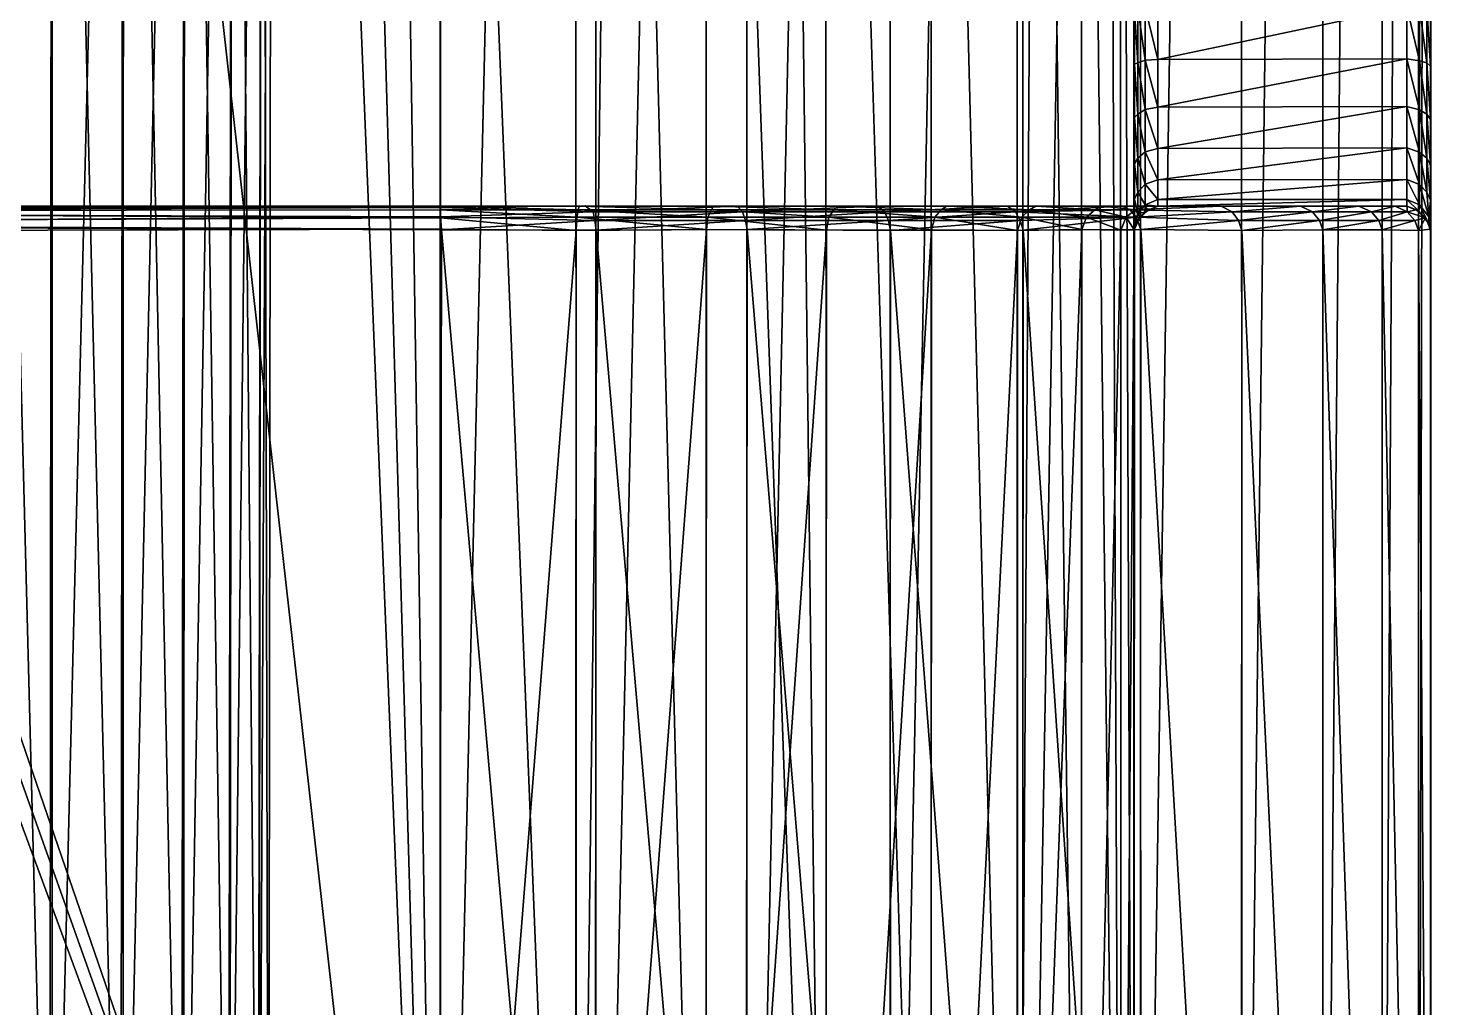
# Model space of a CAD drawing. Extents: x 1024.23 to 1033.17, y -779.2 to -772.4.
# Drawn here: x 1031.753 to 1033.17, y -778.21 to -777.221 of the extents above; entities that cross this region are included whole.
import ezdxf

# ---------------------------------------------------------------- set-up
doc = ezdxf.new("R2010")
doc.units = 0

msp = doc.modelspace()

# ---------------------------------------------------------------- linework, layer by layer
for points in [[(1032.168579, -772.423828, 5.699005), (1032.06543, -772.433716, 5.698344), (1032.170044, -779.170166, 5.699554)], [(1032.168579, -772.423828, 5.699005), (1032.170044, -779.170166, 5.699554), (1032.325806, -772.424988, 5.687001)], [(1032.325806, -772.424988, 5.687001), (1032.327148, -779.175659, 5.686722), (1032.478149, -772.424438, 5.650414)], [(1032.478149, -772.424438, 5.650414), (1032.327148, -779.175659, 5.686722), (1032.479492, -779.176147, 5.64992)], [(1032.478149, -772.424438, 5.650414), (1032.479492, -779.176147, 5.64992), (1032.623169, -772.4245, 5.590468)], [(1032.623169, -772.4245, 5.590468), (1032.479492, -779.176147, 5.64992), (1032.624268, -779.175354, 5.590033)], [(1032.623169, -772.4245, 5.590468), (1032.624268, -779.175354, 5.590033), (1032.757202, -772.424988, 5.508614)], [(1032.757202, -772.424988, 5.508614), (1032.758179, -779.175659, 5.507812), (1032.876221, -772.424133, 5.406785)], [(1032.876221, -772.424133, 5.406785), (1032.758179, -779.175659, 5.507812), (1032.877197, -779.176147, 5.405822)], [(1032.876221, -772.424133, 5.406785), (1032.877197, -779.176147, 5.405822), (1032.978271, -772.424683, 5.287683)], [(1033.060425, -772.424988, 5.15386), (1033.060913, -779.175842, 5.152732), (1033.120361, -772.424133, 5.009064)], [(1033.120361, -772.424133, 5.009064), (1033.060913, -779.175842, 5.152732), (1033.12085, -779.175903, 5.007745)], [(1033.120361, -772.424133, 5.009064), (1033.12085, -779.175903, 5.007745), (1033.157227, -772.424683, 4.856637)], [(1032.170044, -779.170166, 5.699554), (1032.06543, -772.433716, 5.698344), (1031.976685, -772.474915, 5.698992)], [(1032.325806, -772.424988, 5.687001), (1032.170044, -779.170166, 5.699554), (1032.327148, -779.175659, 5.686722)], [(1032.757202, -772.424988, 5.508614), (1032.624268, -779.175354, 5.590033), (1032.758179, -779.175659, 5.507812)], [(1032.978271, -772.424683, 5.287683), (1032.877197, -779.176147, 5.405822), (1032.979004, -779.175354, 5.286726)], [(1032.978271, -772.424683, 5.287683), (1032.979004, -779.175354, 5.286726), (1033.060425, -772.424988, 5.15386)], [(1033.060425, -772.424988, 5.15386), (1032.979004, -779.175354, 5.286726), (1033.060913, -779.175842, 5.152732)], [(1033.157227, -772.424683, 4.856637), (1033.12085, -779.175903, 5.007745), (1033.157471, -779.175354, 4.855422)], [(1033.157227, -772.424683, 4.856637), (1033.157471, -779.175354, 4.855422), (1033.170044, -772.430176, 4.699555)], [(1033.170044, -772.430176, 4.699555), (1033.157471, -779.175354, 4.855422), (1033.169922, -779.174377, 4.697008)], [(1033.169922, -779.174377, 4.697008), (1033.1698, -773.460022, 3.916914), (1033.170044, -772.430176, 4.699555)], [(1032.170044, -779.170166, 5.699554), (1031.976685, -772.474915, 5.698992), (1031.897217, -772.531799, 5.698344)], [(1031.472534, -772.96637, 5.699553), (1032.170044, -779.170166, 5.699554), (1031.897217, -772.531799, 5.698344)], [(1031.472534, -772.96637, 5.699553), (1030.301636, -773.736206, 5.699123), (1032.170044, -779.170166, 5.699554)], [(1033.169922, -779.174377, 4.697008), (1033.1698, -776.00177, 3.924861), (1033.1698, -773.460022, 3.916914)], [(1032.170044, -779.170166, 5.699554), (1030.301636, -773.736206, 5.699123), (1030.256958, -773.79657, 5.699544)], [(1030.256958, -773.79657, 5.699544), (1030.193237, -773.819092, 5.699111), (1032.170044, -779.170166, 5.699554)], [(1032.170044, -779.170166, 5.699554), (1030.193237, -773.819092, 5.699111), (1025.232544, -779.174194, 5.699508)], [(1032.170044, -779.176392, 5.40015), (1025.230103, -779.17572, 5.399903), (1032.170044, -775.750183, 5.399554)], [(1032.170044, -775.750183, 5.399554), (1025.230103, -779.17572, 5.399903), (1025.230103, -775.750183, 5.399554)], [(1032.170044, -779.176392, 5.40015), (1032.170044, -775.750183, 5.399554), (1032.307007, -779.175354, 5.386344)], [(1032.307007, -779.175354, 5.386344), (1032.170044, -775.750183, 5.399554), (1032.306519, -775.750183, 5.386104)], [(1032.307007, -779.175354, 5.386344), (1032.306519, -775.750183, 5.386104), (1032.350342, -775.750183, 5.372836)], [(1032.307007, -779.175354, 5.386344), (1032.350342, -775.750183, 5.372836), (1032.438599, -779.176147, 5.346529)], [(1032.438599, -779.176147, 5.346529), (1032.350342, -775.750183, 5.372836), (1032.437866, -775.750183, 5.34627)], [(1032.438599, -779.176147, 5.346529), (1032.437866, -775.750183, 5.34627), (1032.55957, -779.175659, 5.281606)], [(1032.55957, -779.175659, 5.281606), (1032.437866, -775.750183, 5.34627), (1032.518555, -775.750183, 5.303131)], [(1032.55957, -779.175659, 5.281606), (1032.518555, -775.750183, 5.303131), (1032.558838, -775.750183, 5.281583)], [(1032.55957, -779.175659, 5.281606), (1032.558838, -775.750183, 5.281583), (1032.665649, -779.175903, 5.194431)], [(1032.665649, -779.175903, 5.194431), (1032.558838, -775.750183, 5.281583), (1032.665039, -775.750183, 5.19453)], [(1032.665649, -779.175903, 5.194431), (1032.665039, -775.750183, 5.19453), (1032.752563, -779.175354, 5.08829)], [(1032.752563, -779.175354, 5.08829), (1032.665039, -775.750183, 5.19453), (1032.751953, -775.750183, 5.088454)], [(1032.752563, -779.175354, 5.08829), (1032.751953, -775.750183, 5.088454), (1032.77356, -775.750183, 5.048143)], [(1032.752563, -779.175354, 5.08829), (1032.77356, -775.750183, 5.048143), (1032.817383, -779.176147, 4.967124)], [(1032.817383, -779.176147, 4.967124), (1032.77356, -775.750183, 5.048143), (1032.816772, -775.750183, 4.967433)], [(1032.817383, -779.176147, 4.967124), (1032.816772, -775.750183, 4.967433), (1032.857056, -779.175659, 4.835631)], [(1032.857056, -779.175659, 4.835631), (1032.816772, -775.750183, 4.967433), (1032.843262, -775.750183, 4.879859)], [(1032.857056, -779.175659, 4.835631), (1032.843262, -775.750183, 4.879859), (1032.856567, -775.750183, 4.836118)], [(1032.857056, -779.175659, 4.835631), (1032.856567, -775.750183, 4.836118), (1032.869995, -779.170166, 4.699555)], [(1032.869995, -779.170166, 4.699555), (1032.856567, -775.750183, 4.836118), (1032.869995, -775.750183, 4.699555)], [(1032.869995, -779.170166, 4.699555), (1032.869995, -775.750183, 4.699555), (1032.870239, -777.198608, 3.924685)], [(1031.699951, -778.650146, 3.799557), (1031.699951, -775.800171, 3.799557), (1031.77771, -775.800171, 3.809779)], [(1031.699951, -778.650146, 3.799557), (1031.77771, -775.800171, 3.809779), (1031.777954, -778.698547, 3.81368)], [(1031.775391, -778.698547, 4.386133), (1031.77771, -775.800171, 4.389334), (1031.699951, -775.800171, 4.399556)], [(1031.775391, -778.698547, 4.386133), (1031.699951, -775.800171, 4.399556), (1031.699951, -778.650146, 4.399556)], [(1031.847046, -778.698547, 4.356856), (1031.77771, -775.800171, 4.389334), (1031.775391, -778.698547, 4.386133)], [(1031.777954, -778.698547, 3.81368), (1031.77771, -775.800171, 3.809779), (1031.849976, -775.800171, 3.839749)], [(1031.847046, -778.698547, 4.356856), (1031.849976, -775.800171, 4.359364), (1031.77771, -775.800171, 4.389334)], [(1031.777954, -778.698547, 3.81368), (1031.849976, -775.800171, 3.839749), (1031.849365, -778.698547, 3.843609)], [(1031.908569, -778.698547, 4.310046), (1031.849976, -775.800171, 4.359364), (1031.847046, -778.698547, 4.356856)], [(1031.849365, -778.698547, 3.843609), (1031.849976, -775.800171, 3.839749), (1031.912109, -775.800171, 3.887425)], [(1031.849365, -778.698547, 3.843609), (1031.912109, -775.800171, 3.887425), (1031.910522, -778.698547, 3.890982)], [(1031.908569, -778.698547, 4.310046), (1031.912109, -775.800171, 4.311688), (1031.849976, -775.800171, 4.359364)], [(1031.955933, -778.698547, 4.24889), (1031.912109, -775.800171, 4.311688), (1031.908569, -778.698547, 4.310046)], [(1031.910522, -778.698547, 3.890982), (1031.912109, -775.800171, 3.887425), (1031.959839, -775.800171, 3.949557)], [(1031.910522, -778.698547, 3.890982), (1031.959839, -775.800171, 3.949557), (1031.957275, -778.698547, 3.952565)], [(1031.955933, -778.698547, 4.24889), (1031.959839, -775.800171, 4.249556), (1031.912109, -775.800171, 4.311688)], [(1031.98584, -778.698547, 4.177557), (1031.959839, -775.800171, 4.249556), (1031.955933, -778.698547, 4.24889)], [(1031.957275, -778.698547, 3.952565), (1031.959839, -775.800171, 3.949557), (1031.989746, -775.800171, 4.021911)], [(1031.957275, -778.698547, 3.952565), (1031.989746, -775.800171, 4.021911), (1031.986572, -778.698547, 4.024168)], [(1031.98584, -778.698547, 4.177557), (1031.989746, -775.800171, 4.177203), (1031.959839, -775.800171, 4.249556)], [(1031.996338, -778.698547, 4.100909), (1031.989746, -775.800171, 4.177203), (1031.98584, -778.698547, 4.177557)], [(1031.986572, -778.698547, 4.024168), (1031.989746, -775.800171, 4.021911), (1032, -775.800171, 4.099556)], [(1031.986572, -778.698547, 4.024168), (1032, -775.800171, 4.099556), (1031.996338, -778.698547, 4.100909)], [(1031.996338, -778.698547, 4.100909), (1032, -775.800171, 4.099556), (1031.989746, -775.800171, 4.177203)], [(1033.169556, -777.143372, 3.916535), (1033.1698, -776.00177, 3.924861), (1033.169922, -779.174377, 4.697008)], [(1033.169922, -779.174377, 4.697008), (1033.169434, -777.201233, 3.923361), (1033.169556, -777.143372, 3.916535)], [(1032.870239, -777.198608, 3.924685), (1032.870605, -777.25708, 3.916003), (1032.869995, -779.170166, 4.699555)], [(1032.870605, -777.25708, 3.916003), (1032.870239, -777.198608, 3.924685), (1032.874023, -777.255859, 3.907231)], [(1032.874023, -777.255859, 3.907231), (1032.870239, -777.198608, 3.924685), (1032.874023, -777.200134, 3.914557)], [(1032.881592, -777.253296, 3.898604), (1032.874023, -777.200134, 3.914557), (1032.881592, -777.199951, 3.905577)], [(1032.874023, -777.255859, 3.907231), (1032.874023, -777.200134, 3.914557), (1032.881592, -777.253296, 3.898604)], [(1032.881592, -777.253296, 3.898604), (1032.881592, -777.199951, 3.905577), (1032.894287, -777.252502, 3.893057)], [(1032.894287, -777.252502, 3.893057), (1032.881592, -777.199951, 3.905577), (1032.894287, -777.200562, 3.9)], [(1032.894287, -777.200562, 3.9), (1033.145752, -777.199707, 3.9), (1032.894287, -777.252502, 3.893057)], [(1032.894287, -777.252502, 3.893057), (1033.145752, -777.199707, 3.9), (1033.145752, -777.251648, 3.893283)], [(1033.158447, -777.200317, 3.905577), (1033.158447, -777.253662, 3.898512), (1033.145752, -777.199707, 3.9)], [(1033.145752, -777.199707, 3.9), (1033.158447, -777.253662, 3.898512), (1033.145752, -777.251648, 3.893283)], [(1033.166016, -777.200134, 3.914557), (1033.166016, -777.255859, 3.907231), (1033.158447, -777.200317, 3.905577)], [(1033.158447, -777.200317, 3.905577), (1033.166016, -777.255859, 3.907231), (1033.158447, -777.253662, 3.898512)], [(1033.169434, -777.201233, 3.923361), (1033.169434, -777.259033, 3.915469), (1033.166016, -777.200134, 3.914557)], [(1033.166016, -777.200134, 3.914557), (1033.169434, -777.259033, 3.915469), (1033.166016, -777.255859, 3.907231)], [(1033.169922, -779.174377, 4.697008), (1033.169434, -777.259033, 3.915469), (1033.169434, -777.201233, 3.923361)], [(1032.170044, -779.170166, 2.799559), (1026.794434, -777.240173, 2.799415), (1026.754517, -777.301819, 2.799147)], [(1032.170044, -779.170166, 2.799559), (1030.76062, -777.393005, 2.799128), (1026.794434, -777.240173, 2.799415)], [(1032.881592, -777.30304, 3.878066), (1032.874023, -777.255859, 3.907231), (1032.881592, -777.253296, 3.898604)], [(1032.894287, -777.30072, 3.872928), (1032.881592, -777.253296, 3.898604), (1032.894287, -777.252502, 3.893057)], [(1032.881592, -777.30304, 3.878066), (1032.881592, -777.253296, 3.898604), (1032.894287, -777.30072, 3.872928)], [(1032.894287, -777.252502, 3.893057), (1033.145752, -777.251648, 3.893283), (1032.894287, -777.30072, 3.872928)], [(1032.894287, -777.30072, 3.872928), (1033.145752, -777.251648, 3.893283), (1033.145752, -777.299988, 3.873363)], [(1033.158447, -777.253662, 3.898512), (1033.158447, -777.303345, 3.877887), (1033.145752, -777.251648, 3.893283)], [(1033.145752, -777.251648, 3.893283), (1033.158447, -777.303345, 3.877887), (1033.145752, -777.299988, 3.873363)], [(1033.166016, -777.255859, 3.907231), (1033.166016, -777.307678, 3.885752), (1033.158447, -777.253662, 3.898512)], [(1033.158447, -777.253662, 3.898512), (1033.166016, -777.307678, 3.885752), (1033.158447, -777.303345, 3.877887)], [(1032.869995, -779.170166, 4.699555), (1032.870605, -777.25708, 3.916003), (1032.870605, -777.311157, 3.893895)], [(1032.874023, -777.307678, 3.885752), (1032.870605, -777.25708, 3.916003), (1032.874023, -777.255859, 3.907231)], [(1032.870605, -777.311157, 3.893895), (1032.870605, -777.25708, 3.916003), (1032.874023, -777.307678, 3.885752)], [(1032.874023, -777.307678, 3.885752), (1032.874023, -777.255859, 3.907231), (1032.881592, -777.30304, 3.878066)], [(1033.169434, -777.259033, 3.915469), (1033.169434, -777.312927, 3.892862), (1033.166016, -777.255859, 3.907231)], [(1033.166016, -777.255859, 3.907231), (1033.169434, -777.312927, 3.892862), (1033.166016, -777.307678, 3.885752)], [(1033.169434, -777.312927, 3.892862), (1033.169434, -777.259033, 3.915469), (1033.169922, -779.174377, 4.697008)], [(1026.754517, -777.301819, 2.799147), (1026.703247, -777.353394, 2.799147), (1032.170044, -779.170166, 2.799559)], [(1032.869995, -779.170166, 4.699555), (1032.870605, -777.311157, 3.893895), (1032.870605, -777.357666, 3.85854)], [(1032.874023, -777.352234, 3.851585), (1032.870605, -777.311157, 3.893895), (1032.874023, -777.307678, 3.885752)], [(1032.870605, -777.357666, 3.85854), (1032.870605, -777.311157, 3.893895), (1032.874023, -777.352234, 3.851585)], [(1032.881592, -777.345703, 3.845359), (1032.874023, -777.307678, 3.885752), (1032.881592, -777.30304, 3.878066)], [(1032.874023, -777.352234, 3.851585), (1032.874023, -777.307678, 3.885752), (1032.881592, -777.345703, 3.845359)], [(1032.894287, -777.342224, 3.840983), (1032.881592, -777.30304, 3.878066), (1032.894287, -777.30072, 3.872928)], [(1032.881592, -777.345703, 3.845359), (1032.881592, -777.30304, 3.878066), (1032.894287, -777.342224, 3.840983)], [(1032.894287, -777.30072, 3.872928), (1033.145752, -777.299988, 3.873363), (1032.894287, -777.342224, 3.840983)], [(1032.894287, -777.342224, 3.840983), (1033.145752, -777.299988, 3.873363), (1033.145752, -777.341614, 3.841599)], [(1033.158447, -777.303345, 3.877887), (1033.158447, -777.345947, 3.845109), (1033.145752, -777.299988, 3.873363)], [(1033.145752, -777.299988, 3.873363), (1033.158447, -777.345947, 3.845109), (1033.145752, -777.341614, 3.841599)], [(1033.166016, -777.307678, 3.885752), (1033.166016, -777.352234, 3.851585), (1033.158447, -777.303345, 3.877887)], [(1033.158447, -777.303345, 3.877887), (1033.166016, -777.352234, 3.851585), (1033.158447, -777.345947, 3.845109)], [(1033.169434, -777.312927, 3.892862), (1033.169434, -777.359131, 3.857082), (1033.166016, -777.307678, 3.885752)], [(1033.166016, -777.307678, 3.885752), (1033.169434, -777.359131, 3.857082), (1033.166016, -777.352234, 3.851585)], [(1033.169922, -779.174377, 4.697008), (1033.169434, -777.359131, 3.857082), (1033.169434, -777.312927, 3.892862)], [(1032.170044, -779.170166, 2.799559), (1026.703247, -777.353394, 2.799147), (1026.642212, -777.392517, 2.799243)], [(1032.874023, -777.386353, 3.807057), (1032.870605, -777.357666, 3.85854), (1032.874023, -777.352234, 3.851585)], [(1032.881592, -777.378479, 3.802722), (1032.874023, -777.352234, 3.851585), (1032.881592, -777.345703, 3.845359)], [(1032.874023, -777.386353, 3.807057), (1032.874023, -777.352234, 3.851585), (1032.881592, -777.378479, 3.802722)], [(1032.894287, -777.373962, 3.799402), (1032.881592, -777.345703, 3.845359), (1032.894287, -777.342224, 3.840983)], [(1032.881592, -777.378479, 3.802722), (1032.881592, -777.345703, 3.845359), (1032.894287, -777.373962, 3.799402)], [(1032.894287, -777.342224, 3.840983), (1033.145752, -777.341614, 3.841599), (1032.894287, -777.373962, 3.799402)], [(1032.894287, -777.373962, 3.799402), (1033.145752, -777.341614, 3.841599), (1033.145752, -777.373535, 3.800154)], [(1033.158447, -777.345947, 3.845109), (1033.158447, -777.378662, 3.802413), (1033.145752, -777.341614, 3.841599)], [(1033.145752, -777.341614, 3.841599), (1033.158447, -777.378662, 3.802413), (1033.145752, -777.373535, 3.800154)], [(1033.166016, -777.352234, 3.851585), (1033.166016, -777.386353, 3.807057), (1033.158447, -777.345947, 3.845109)], [(1033.158447, -777.345947, 3.845109), (1033.166016, -777.386353, 3.807057), (1033.158447, -777.378662, 3.802413)], [(1033.169434, -777.359131, 3.857082), (1033.169434, -777.39447, 3.810566), (1033.166016, -777.352234, 3.851585)], [(1033.166016, -777.352234, 3.851585), (1033.169434, -777.39447, 3.810566), (1033.166016, -777.386353, 3.807057)], [(1032.870605, -777.357666, 3.85854), (1032.870605, -777.393433, 3.812354), (1032.869995, -779.170166, 4.699555)], [(1032.870605, -777.393433, 3.812354), (1032.870605, -777.357666, 3.85854), (1032.874023, -777.386353, 3.807057)], [(1033.169922, -779.174377, 4.697008), (1033.169434, -777.39447, 3.810566), (1033.169434, -777.359131, 3.857082)], [(1032.881592, -777.39917, 3.75305), (1032.874023, -777.386353, 3.807057), (1032.881592, -777.378479, 3.802722)], [(1032.894287, -777.39386, 3.751015), (1032.881592, -777.378479, 3.802722), (1032.894287, -777.373962, 3.799402)], [(1032.881592, -777.39917, 3.75305), (1032.881592, -777.378479, 3.802722), (1032.894287, -777.39386, 3.751015)], [(1032.894287, -777.373962, 3.799402), (1033.145752, -777.373535, 3.800154), (1032.894287, -777.39386, 3.751015)], [(1032.894287, -777.39386, 3.751015), (1033.145752, -777.373535, 3.800154), (1033.145752, -777.393677, 3.751856)], [(1033.158447, -777.378662, 3.802413), (1033.158447, -777.399231, 3.752708), (1033.145752, -777.373535, 3.800154)], [(1033.145752, -777.373535, 3.800154), (1033.158447, -777.399231, 3.752708), (1033.145752, -777.393677, 3.751856)], [(1033.166016, -777.386353, 3.807057), (1033.167969, -777.411499, 3.755152), (1033.158447, -777.378662, 3.802413)], [(1033.158447, -777.378662, 3.802413), (1033.167969, -777.411499, 3.755152), (1033.158447, -777.399231, 3.752708)], [(1032.170044, -779.170166, 2.799559), (1026.642212, -777.392517, 2.799243), (1025.228394, -779.175232, 2.79933)], [(1025.230103, -779.170166, 2.499559), (1030.757935, -777.391724, 2.49999), (1032.168091, -779.175232, 2.499788)], [(1032.168091, -779.175232, 2.499788), (1030.757935, -777.391724, 2.49999), (1030.830078, -777.416565, 2.500093)], [(1032.170044, -779.170166, 2.799559), (1030.847168, -777.427246, 2.799554), (1030.76062, -777.393005, 2.799128)], [(1032.869995, -779.170166, 4.699555), (1032.870605, -777.393433, 3.812354), (1032.870483, -777.417358, 3.755926)], [(1032.870483, -777.417358, 3.755926), (1032.870605, -777.393433, 3.812354), (1032.874023, -777.407837, 3.755203)], [(1032.874023, -777.407837, 3.755203), (1032.870605, -777.393433, 3.812354), (1032.874023, -777.386353, 3.807057)], [(1032.874023, -777.407837, 3.755203), (1032.874023, -777.386353, 3.807057), (1032.881592, -777.39917, 3.75305)], [(1032.894165, -777.400635, 3.69898), (1032.881592, -777.39917, 3.75305), (1032.894287, -777.39386, 3.751015)], [(1032.894287, -777.39386, 3.751015), (1033.145752, -777.393677, 3.751856), (1032.894165, -777.400635, 3.69898)], [(1032.894165, -777.400635, 3.69898), (1033.145752, -777.393677, 3.751856), (1033.14563, -777.400574, 3.700145)], [(1033.145752, -777.393677, 3.751856), (1033.157837, -777.405762, 3.699558), (1033.14563, -777.400574, 3.700145)], [(1033.158447, -777.399231, 3.752708), (1033.157837, -777.405762, 3.699558), (1033.145752, -777.393677, 3.751856)], [(1033.169434, -777.39447, 3.810566), (1033.167969, -777.411499, 3.755152), (1033.166016, -777.386353, 3.807057)], [(1033.169434, -777.39447, 3.810566), (1033.170044, -777.427429, 3.741761), (1033.167969, -777.411499, 3.755152)], [(1033.170044, -777.427429, 3.741761), (1033.169434, -777.39447, 3.810566), (1033.169922, -779.174377, 4.697008)], [(1032.170044, -777.400574, 2.7754), (1032.31604, -777.400391, 2.53541), (1030.899292, -777.400574, 2.775226)], [(1030.899292, -777.400574, 2.775226), (1032.31604, -777.400391, 2.53541), (1030.900757, -777.400635, 2.523691)], [(1032.170044, -777.400574, 2.7754), (1030.899292, -777.400574, 2.775226), (1030.900024, -777.405762, 2.78739)], [(1030.900024, -777.406677, 2.510596), (1032.170044, -777.411194, 2.506019), (1030.899902, -777.41925, 2.501366)], [(1032.170044, -777.400574, 2.7754), (1030.900024, -777.405762, 2.78739), (1032.170044, -777.404175, 2.784559)], [(1030.900757, -777.400635, 2.523691), (1032.170044, -777.401978, 2.518655), (1030.900024, -777.406677, 2.510596)], [(1030.900024, -777.406677, 2.510596), (1032.170044, -777.401978, 2.518655), (1032.170044, -777.411194, 2.506019)], [(1032.170044, -777.404175, 2.784559), (1030.900024, -777.405762, 2.78739), (1032.170044, -777.412354, 2.793967)], [(1032.170044, -777.412354, 2.793967), (1030.900024, -777.405762, 2.78739), (1030.900024, -777.417908, 2.797205)], [(1030.900757, -777.400635, 2.523691), (1032.31604, -777.400391, 2.53541), (1032.170044, -777.401978, 2.518655)], [(1032.30957, -777.400574, 2.788853), (1032.31604, -777.400391, 2.53541), (1032.170044, -777.400574, 2.7754)], [(1032.31604, -777.400391, 2.53541), (1032.323975, -777.406128, 2.523248), (1032.170044, -777.401978, 2.518655)], [(1032.30957, -777.400574, 2.788853), (1032.170044, -777.400574, 2.7754), (1032.309448, -777.404175, 2.798298)], [(1032.309448, -777.404175, 2.798298), (1032.170044, -777.400574, 2.7754), (1032.170044, -777.404175, 2.784559)], [(1032.323975, -777.406128, 2.523248), (1032.170044, -777.411194, 2.506019), (1032.170044, -777.401978, 2.518655)], [(1032.309448, -777.404175, 2.798298), (1032.170044, -777.404175, 2.784559), (1032.307495, -777.411743, 2.80706)], [(1032.307495, -777.411743, 2.80706), (1032.170044, -777.404175, 2.784559), (1032.170044, -777.412354, 2.793967)], [(1032.323975, -777.406128, 2.523248), (1032.325806, -777.415161, 2.51584), (1032.170044, -777.411194, 2.506019)], [(1032.307495, -777.411743, 2.80706), (1032.439941, -777.411743, 2.847192), (1032.309448, -777.404175, 2.798298)], [(1032.309448, -777.404175, 2.798298), (1032.443604, -777.404175, 2.838985), (1032.30957, -777.400574, 2.788853)], [(1032.309448, -777.404175, 2.798298), (1032.439941, -777.411743, 2.847192), (1032.443604, -777.404175, 2.838985)], [(1032.30957, -777.400574, 2.788853), (1032.469482, -777.400574, 2.570938), (1032.31604, -777.400391, 2.53541)], [(1032.445557, -777.400574, 2.829747), (1032.469482, -777.400574, 2.570938), (1032.30957, -777.400574, 2.788853)], [(1032.30957, -777.400574, 2.788853), (1032.443604, -777.404175, 2.838985), (1032.445557, -777.400574, 2.829747)], [(1032.469482, -777.400574, 2.570938), (1032.323975, -777.406128, 2.523248), (1032.31604, -777.400391, 2.53541)], [(1032.469482, -777.400574, 2.570938), (1032.474854, -777.406128, 2.559357), (1032.323975, -777.406128, 2.523248)], [(1032.474854, -777.406128, 2.559357), (1032.325806, -777.415161, 2.51584), (1032.323975, -777.406128, 2.523248)], [(1032.474854, -777.406128, 2.559357), (1032.477783, -777.415161, 2.552325), (1032.325806, -777.415161, 2.51584)], [(1032.562012, -777.411743, 2.912393), (1032.443604, -777.404175, 2.838985), (1032.439941, -777.411743, 2.847192)], [(1032.567261, -777.404175, 2.905057), (1032.445557, -777.400574, 2.829747), (1032.443604, -777.404175, 2.838985)], [(1032.567261, -777.404175, 2.905057), (1032.443604, -777.404175, 2.838985), (1032.562012, -777.411743, 2.912393)], [(1032.571045, -777.400513, 2.895977), (1032.611084, -777.400574, 2.629219), (1032.445557, -777.400574, 2.829747)], [(1032.571045, -777.400513, 2.895977), (1032.445557, -777.400574, 2.829747), (1032.567261, -777.404175, 2.905057)], [(1032.445557, -777.400574, 2.829747), (1032.611084, -777.400574, 2.629219), (1032.469482, -777.400574, 2.570938)], [(1032.611084, -777.400574, 2.629219), (1032.474854, -777.406128, 2.559357), (1032.469482, -777.400574, 2.570938)], [(1032.611084, -777.400574, 2.629219), (1032.618164, -777.406128, 2.618617), (1032.474854, -777.406128, 2.559357)], [(1032.618164, -777.406128, 2.618617), (1032.477783, -777.415161, 2.552325), (1032.474854, -777.406128, 2.559357)], [(1032.618164, -777.406128, 2.618617), (1032.622192, -777.415161, 2.612134), (1032.477783, -777.415161, 2.552325)], [(1032.669067, -777.411743, 3.00016), (1032.567261, -777.404175, 2.905057), (1032.562012, -777.411743, 2.912393)], [(1032.675659, -777.404175, 2.993978), (1032.571045, -777.400513, 2.895977), (1032.567261, -777.404175, 2.905057)], [(1032.675659, -777.404175, 2.993978), (1032.567261, -777.404175, 2.905057), (1032.669067, -777.411743, 3.00016)], [(1032.680908, -777.400574, 2.986197), (1032.858398, -777.400574, 2.808109), (1032.571045, -777.400513, 2.895977)], [(1032.571045, -777.400513, 2.895977), (1032.858398, -777.400574, 2.808109), (1032.742432, -777.400696, 2.708786)], [(1032.571045, -777.400513, 2.895977), (1032.742432, -777.400696, 2.708786), (1032.611084, -777.400574, 2.629219)], [(1032.680908, -777.400574, 2.986197), (1032.571045, -777.400513, 2.895977), (1032.675659, -777.404175, 2.993978)], [(1032.742432, -777.400696, 2.708786), (1032.618164, -777.406128, 2.618617), (1032.611084, -777.400574, 2.629219)], [(1032.742432, -777.400696, 2.708786), (1032.750488, -777.406128, 2.699569), (1032.618164, -777.406128, 2.618617)], [(1032.750488, -777.406128, 2.699569), (1032.622192, -777.415161, 2.612134), (1032.618164, -777.406128, 2.618617)], [(1032.750488, -777.406128, 2.699569), (1032.755371, -777.415161, 2.693794), (1032.622192, -777.415161, 2.612134)], [(1032.756958, -777.411743, 3.107118), (1032.675659, -777.404175, 2.993978), (1032.669067, -777.411743, 3.00016)], [(1032.764526, -777.404175, 3.102325), (1032.680908, -777.400574, 2.986197), (1032.675659, -777.404175, 2.993978)], [(1032.764526, -777.404175, 3.102325), (1032.675659, -777.404175, 2.993978), (1032.756958, -777.411743, 3.107118)], [(1032.77124, -777.400574, 3.095739), (1032.95813, -777.400574, 2.924313), (1032.680908, -777.400574, 2.986197)], [(1032.680908, -777.400574, 2.986197), (1032.95813, -777.400574, 2.924313), (1032.858398, -777.400574, 2.808109)], [(1032.77124, -777.400574, 3.095739), (1032.680908, -777.400574, 2.986197), (1032.764526, -777.404175, 3.102325)], [(1032.858398, -777.400574, 2.808109), (1032.750488, -777.406128, 2.699569), (1032.742432, -777.400696, 2.708786)], [(1032.858398, -777.400574, 2.808109), (1032.866455, -777.404175, 2.803059), (1032.750488, -777.406128, 2.699569)], [(1032.866455, -777.404175, 2.803059), (1032.872559, -777.411743, 2.796495), (1032.750488, -777.406128, 2.699569)], [(1032.872559, -777.411743, 2.796495), (1032.755371, -777.415161, 2.693794), (1032.750488, -777.406128, 2.699569)], [(1032.756958, -777.411743, 3.107118), (1032.822144, -777.411743, 3.229157), (1032.764526, -777.404175, 3.102325)], [(1032.764526, -777.404175, 3.102325), (1032.830566, -777.404175, 3.225939), (1032.77124, -777.400574, 3.095739)], [(1032.764526, -777.404175, 3.102325), (1032.822144, -777.411743, 3.229157), (1032.830566, -777.404175, 3.225939)], [(1032.838501, -777.400574, 3.2208), (1033.03833, -777.400574, 3.054683), (1032.77124, -777.400574, 3.095739)], [(1032.77124, -777.400574, 3.095739), (1033.03833, -777.400574, 3.054683), (1032.95813, -777.400574, 2.924313)], [(1032.77124, -777.400574, 3.095739), (1032.830566, -777.404175, 3.225939), (1032.838501, -777.400574, 3.2208)], [(1032.862427, -777.411743, 3.361586), (1032.830566, -777.404175, 3.225939), (1032.822144, -777.411743, 3.229157)], [(1032.871216, -777.404175, 3.360068), (1032.838501, -777.400574, 3.2208), (1032.830566, -777.404175, 3.225939)], [(1032.871216, -777.404175, 3.360068), (1032.830566, -777.404175, 3.225939), (1032.862427, -777.411743, 3.361586)], [(1032.880371, -777.400513, 3.356308), (1033.09729, -777.400574, 3.196005), (1032.838501, -777.400574, 3.2208)], [(1032.880371, -777.400513, 3.356308), (1032.838501, -777.400574, 3.2208), (1032.871216, -777.404175, 3.360068)], [(1032.838501, -777.400574, 3.2208), (1033.09729, -777.400574, 3.196005), (1033.03833, -777.400574, 3.054683)], [(1032.95813, -777.400574, 2.924313), (1032.866455, -777.404175, 2.803059), (1032.858398, -777.400574, 2.808109)], [(1032.876465, -777.411194, 3.499558), (1032.871216, -777.404175, 3.360068), (1032.862427, -777.411743, 3.361586)], [(1032.95813, -777.400574, 2.924313), (1032.969238, -777.406128, 2.918088), (1032.866455, -777.404175, 2.803059)], [(1032.969238, -777.406128, 2.918088), (1032.872559, -777.411743, 2.796495), (1032.866455, -777.404175, 2.803059)], [(1032.871826, -777.41925, 3.699571), (1032.870483, -777.417358, 3.755926), (1032.874023, -777.407837, 3.755203)], [(1032.88501, -777.404175, 3.499557), (1032.880371, -777.400513, 3.356308), (1032.871216, -777.404175, 3.360068)], [(1032.88501, -777.404175, 3.499557), (1032.871216, -777.404175, 3.360068), (1032.876465, -777.411194, 3.499558)], [(1032.881104, -777.406677, 3.699559), (1032.876465, -777.411194, 3.499558), (1032.871826, -777.41925, 3.699571)], [(1032.871826, -777.41925, 3.699571), (1032.874023, -777.407837, 3.755203), (1032.881104, -777.406677, 3.699559)], [(1032.969238, -777.406128, 2.918088), (1032.975708, -777.415161, 2.914135), (1032.872559, -777.411743, 2.796495)], [(1032.881104, -777.406677, 3.699559), (1032.874023, -777.407837, 3.755203), (1032.881592, -777.39917, 3.75305)], [(1032.881104, -777.406677, 3.699559), (1032.88501, -777.404175, 3.499557), (1032.876465, -777.411194, 3.499558)], [(1032.894409, -777.400635, 3.49955), (1033.145874, -777.400574, 3.499562), (1032.880371, -777.400513, 3.356308)], [(1033.145874, -777.400574, 3.499562), (1033.133911, -777.400696, 3.345145), (1032.880371, -777.400513, 3.356308)], [(1032.880371, -777.400513, 3.356308), (1033.133911, -777.400696, 3.345145), (1033.09729, -777.400574, 3.196005)], [(1032.894409, -777.400635, 3.49955), (1032.880371, -777.400513, 3.356308), (1032.88501, -777.404175, 3.499557)], [(1032.881104, -777.406677, 3.699559), (1032.881592, -777.39917, 3.75305), (1032.894165, -777.400635, 3.69898)], [(1032.894165, -777.400635, 3.69898), (1032.88501, -777.404175, 3.499557), (1032.881104, -777.406677, 3.699559)], [(1032.894165, -777.400635, 3.69898), (1032.894409, -777.400635, 3.49955), (1032.88501, -777.404175, 3.499557)], [(1032.894165, -777.400635, 3.69898), (1033.14563, -777.400574, 3.700145), (1032.894409, -777.400635, 3.49955)], [(1032.894409, -777.400635, 3.49955), (1033.14563, -777.400574, 3.700145), (1033.145874, -777.400574, 3.499562)], [(1033.03833, -777.400574, 3.054683), (1032.969238, -777.406128, 2.918088), (1032.95813, -777.400574, 2.924313)], [(1033.03833, -777.400574, 3.054683), (1033.050293, -777.406128, 3.050277), (1032.969238, -777.406128, 2.918088)], [(1033.050293, -777.406128, 3.050277), (1032.975708, -777.415161, 2.914135), (1032.969238, -777.406128, 2.918088)], [(1033.050293, -777.406128, 3.050277), (1033.057373, -777.415161, 3.047392), (1032.975708, -777.415161, 2.914135)], [(1033.09729, -777.400574, 3.196005), (1033.050293, -777.406128, 3.050277), (1033.03833, -777.400574, 3.054683)], [(1033.09729, -777.400574, 3.196005), (1033.109863, -777.406128, 3.193527), (1033.050293, -777.406128, 3.050277)], [(1033.109863, -777.406128, 3.193527), (1033.057373, -777.415161, 3.047392), (1033.050293, -777.406128, 3.050277)], [(1033.109863, -777.406128, 3.193527), (1033.11731, -777.415161, 3.191783), (1033.057373, -777.415161, 3.047392)], [(1033.133911, -777.400696, 3.345145), (1033.109863, -777.406128, 3.193527), (1033.09729, -777.400574, 3.196005)], [(1033.133911, -777.400696, 3.345145), (1033.146118, -777.406128, 3.344313), (1033.109863, -777.406128, 3.193527)], [(1033.146118, -777.406128, 3.344313), (1033.11731, -777.415161, 3.191783), (1033.109863, -777.406128, 3.193527)], [(1033.146118, -777.406128, 3.344313), (1033.153687, -777.415161, 3.343752), (1033.11731, -777.415161, 3.191783)], [(1033.145874, -777.400574, 3.499562), (1033.146118, -777.406128, 3.344313), (1033.133911, -777.400696, 3.345145)], [(1033.145874, -777.400574, 3.499562), (1033.14563, -777.400574, 3.700145), (1033.157837, -777.405762, 3.699558)], [(1033.145874, -777.400574, 3.499562), (1033.157837, -777.405762, 3.699558), (1033.155029, -777.404175, 3.499557)], [(1033.145874, -777.400574, 3.499562), (1033.155029, -777.404175, 3.499557), (1033.146118, -777.406128, 3.344313)], [(1033.155029, -777.404175, 3.499557), (1033.164429, -777.412354, 3.499558), (1033.146118, -777.406128, 3.344313)], [(1033.164429, -777.412354, 3.499558), (1033.153687, -777.415161, 3.343752), (1033.146118, -777.406128, 3.344313)], [(1033.155029, -777.404175, 3.499557), (1033.157837, -777.405762, 3.699558), (1033.164429, -777.412354, 3.499558)], [(1033.158447, -777.399231, 3.752708), (1033.167725, -777.417908, 3.699566), (1033.157837, -777.405762, 3.699558)], [(1033.164429, -777.412354, 3.499558), (1033.157837, -777.405762, 3.699558), (1033.167725, -777.417908, 3.699566)], [(1033.167969, -777.411499, 3.755152), (1033.167725, -777.417908, 3.699566), (1033.158447, -777.399231, 3.752708)], [(1030.830078, -777.416565, 2.500093), (1032.170898, -777.424316, 2.500036), (1032.168091, -779.175232, 2.499788)], [(1030.899902, -777.41925, 2.501366), (1032.170898, -777.424316, 2.500036), (1030.830078, -777.416565, 2.500093)], [(1032.170044, -777.42395, 2.798963), (1030.900024, -777.417908, 2.797205), (1030.847168, -777.427246, 2.799554)], [(1032.170044, -779.170166, 2.799559), (1032.170044, -777.42395, 2.798963), (1030.847168, -777.427246, 2.799554)], [(1030.899902, -777.41925, 2.501366), (1032.170044, -777.411194, 2.506019), (1032.170898, -777.424316, 2.500036)], [(1032.170044, -777.412354, 2.793967), (1030.900024, -777.417908, 2.797205), (1032.170044, -777.42395, 2.798963)], [(1032.168091, -779.175232, 2.499788), (1032.170898, -777.424316, 2.500036), (1032.325806, -779.175354, 2.512113)], [(1032.325806, -777.415161, 2.51584), (1032.170898, -777.424316, 2.500036), (1032.170044, -777.411194, 2.506019)], [(1032.307495, -777.411743, 2.80706), (1032.170044, -777.412354, 2.793967), (1032.307007, -777.424988, 2.81277)], [(1032.307007, -777.424988, 2.81277), (1032.170044, -777.412354, 2.793967), (1032.170044, -777.42395, 2.798963)], [(1032.170044, -779.170166, 2.799559), (1032.307007, -777.424988, 2.81277), (1032.170044, -777.42395, 2.798963)], [(1032.30603, -779.175659, 2.812492), (1032.307007, -777.424988, 2.81277), (1032.170044, -779.170166, 2.799559)], [(1032.325806, -777.415161, 2.51584), (1032.327148, -777.424683, 2.512391), (1032.170898, -777.424316, 2.500036)], [(1032.325806, -779.175354, 2.512113), (1032.170898, -777.424316, 2.500036), (1032.327148, -777.424683, 2.512391)], [(1032.4375, -779.176147, 2.852168), (1032.438599, -777.424133, 2.852584), (1032.30603, -779.175659, 2.812492)], [(1032.30603, -779.175659, 2.812492), (1032.438599, -777.424133, 2.852584), (1032.307007, -777.424988, 2.81277)], [(1032.307007, -777.424988, 2.81277), (1032.438599, -777.424133, 2.852584), (1032.307495, -777.411743, 2.80706)], [(1032.307495, -777.411743, 2.80706), (1032.438599, -777.424133, 2.852584), (1032.439941, -777.411743, 2.847192)], [(1032.477783, -777.415161, 2.552325), (1032.327148, -777.424683, 2.512391), (1032.325806, -777.415161, 2.51584)], [(1032.325806, -779.175354, 2.512113), (1032.327148, -777.424683, 2.512391), (1032.478149, -779.175903, 2.548699)], [(1032.477783, -777.415161, 2.552325), (1032.479492, -777.424133, 2.549193), (1032.327148, -777.424683, 2.512391)], [(1032.478149, -779.175903, 2.548699), (1032.327148, -777.424683, 2.512391), (1032.479492, -777.424133, 2.549193)], [(1032.4375, -779.176147, 2.852168), (1032.55957, -777.424683, 2.917508), (1032.438599, -777.424133, 2.852584)], [(1032.558716, -779.175354, 2.917026), (1032.55957, -777.424683, 2.917508), (1032.4375, -779.176147, 2.852168)], [(1032.55957, -777.424683, 2.917508), (1032.439941, -777.411743, 2.847192), (1032.438599, -777.424133, 2.852584)], [(1032.562012, -777.411743, 2.912393), (1032.439941, -777.411743, 2.847192), (1032.55957, -777.424683, 2.917508)], [(1032.622192, -777.415161, 2.612134), (1032.479492, -777.424133, 2.549193), (1032.477783, -777.415161, 2.552325)], [(1032.478149, -779.175903, 2.548699), (1032.479492, -777.424133, 2.549193), (1032.623169, -779.175842, 2.608645)], [(1032.622192, -777.415161, 2.612134), (1032.624268, -777.424988, 2.60908), (1032.479492, -777.424133, 2.549193)], [(1032.623169, -779.175842, 2.608645), (1032.479492, -777.424133, 2.549193), (1032.624268, -777.424988, 2.60908)], [(1032.664917, -779.175903, 3.003859), (1032.665649, -777.424377, 3.004682), (1032.558716, -779.175354, 2.917026)], [(1032.558716, -779.175354, 2.917026), (1032.665649, -777.424377, 3.004682), (1032.55957, -777.424683, 2.917508)], [(1032.665649, -777.424377, 3.004682), (1032.562012, -777.411743, 2.912393), (1032.55957, -777.424683, 2.917508)], [(1032.669067, -777.411743, 3.00016), (1032.562012, -777.411743, 2.912393), (1032.665649, -777.424377, 3.004682)], [(1032.755371, -777.415161, 2.693794), (1032.624268, -777.424988, 2.60908), (1032.622192, -777.415161, 2.612134)], [(1032.623169, -779.175842, 2.608645), (1032.624268, -777.424988, 2.60908), (1032.757202, -779.175354, 2.6905)], [(1032.755371, -777.415161, 2.693794), (1032.758179, -777.424683, 2.6913), (1032.624268, -777.424988, 2.60908)], [(1032.757202, -779.175354, 2.6905), (1032.624268, -777.424988, 2.60908), (1032.758179, -777.424683, 2.6913)], [(1032.664917, -779.175903, 3.003859), (1032.752563, -777.424988, 3.110823), (1032.665649, -777.424377, 3.004682)], [(1032.752075, -779.175659, 3.109949), (1032.752563, -777.424988, 3.110823), (1032.664917, -779.175903, 3.003859)], [(1032.752563, -777.424988, 3.110823), (1032.669067, -777.411743, 3.00016), (1032.665649, -777.424377, 3.004682)], [(1032.756958, -777.411743, 3.107118), (1032.669067, -777.411743, 3.00016), (1032.752563, -777.424988, 3.110823)], [(1032.817017, -779.176147, 3.230983), (1032.817383, -777.424133, 3.231989), (1032.752075, -779.175659, 3.109949)], [(1032.752075, -779.175659, 3.109949), (1032.817383, -777.424133, 3.231989), (1032.752563, -777.424988, 3.110823)], [(1032.752563, -777.424988, 3.110823), (1032.817383, -777.424133, 3.231989), (1032.756958, -777.411743, 3.107118)], [(1032.872559, -777.411743, 2.796495), (1032.758179, -777.424683, 2.6913), (1032.755371, -777.415161, 2.693794)], [(1032.756958, -777.411743, 3.107118), (1032.817383, -777.424133, 3.231989), (1032.822144, -777.411743, 3.229157)], [(1032.757202, -779.175354, 2.6905), (1032.758179, -777.424683, 2.6913), (1032.876221, -779.176147, 2.792327)], [(1032.872559, -777.411743, 2.796495), (1032.877197, -777.424133, 2.793291), (1032.758179, -777.424683, 2.6913)], [(1032.876221, -779.176147, 2.792327), (1032.758179, -777.424683, 2.6913), (1032.877197, -777.424133, 2.793291)], [(1032.817017, -779.176147, 3.230983), (1032.857056, -777.424683, 3.363482), (1032.817383, -777.424133, 3.231989)], [(1032.856812, -779.175293, 3.362523), (1032.857056, -777.424683, 3.363482), (1032.817017, -779.176147, 3.230983)], [(1032.857056, -777.424683, 3.363482), (1032.822144, -777.411743, 3.229157), (1032.817383, -777.424133, 3.231989)], [(1032.862427, -777.411743, 3.361586), (1032.822144, -777.411743, 3.229157), (1032.857056, -777.424683, 3.363482)], [(1032.870361, -779.175476, 3.49828), (1032.870483, -777.424316, 3.500329), (1032.856812, -779.175293, 3.362523)], [(1032.856812, -779.175293, 3.362523), (1032.870483, -777.424316, 3.500329), (1032.857056, -777.424683, 3.363482)], [(1032.870483, -777.424316, 3.500329), (1032.862427, -777.411743, 3.361586), (1032.857056, -777.424683, 3.363482)], [(1032.876465, -777.411194, 3.499558), (1032.862427, -777.411743, 3.361586), (1032.870483, -777.424316, 3.500329)], [(1032.869995, -779.170166, 4.699555), (1032.870483, -777.417358, 3.755926), (1032.870361, -779.175476, 3.49828)], [(1032.870361, -779.175476, 3.49828), (1032.870483, -777.417358, 3.755926), (1032.870483, -777.424316, 3.500329)], [(1032.871826, -777.41925, 3.699571), (1032.876465, -777.411194, 3.499558), (1032.870483, -777.424316, 3.500329)], [(1032.871826, -777.41925, 3.699571), (1032.870483, -777.424316, 3.500329), (1032.870483, -777.417358, 3.755926)], [(1032.975708, -777.415161, 2.914135), (1032.877197, -777.424133, 2.793291), (1032.872559, -777.411743, 2.796495)], [(1032.876221, -779.176147, 2.792327), (1032.877197, -777.424133, 2.793291), (1032.978271, -779.175659, 2.91143)], [(1032.975708, -777.415161, 2.914135), (1032.979004, -777.424988, 2.912387), (1032.877197, -777.424133, 2.793291)], [(1032.978271, -779.175659, 2.91143), (1032.877197, -777.424133, 2.793291), (1032.979004, -777.424988, 2.912387)], [(1033.057373, -777.415161, 3.047392), (1032.979004, -777.424988, 2.912387), (1032.975708, -777.415161, 2.914135)], [(1032.978271, -779.175659, 2.91143), (1032.979004, -777.424988, 2.912387), (1033.060425, -779.175354, 3.045252)], [(1033.057373, -777.415161, 3.047392), (1033.060913, -777.4245, 3.046382), (1032.979004, -777.424988, 2.912387)], [(1033.060425, -779.175354, 3.045252), (1032.979004, -777.424988, 2.912387), (1033.060913, -777.4245, 3.046382)], [(1033.11731, -777.415161, 3.191783), (1033.060913, -777.4245, 3.046382), (1033.057373, -777.415161, 3.047392)], [(1033.060425, -779.175354, 3.045252), (1033.060913, -777.4245, 3.046382), (1033.120361, -779.176147, 3.190049)], [(1033.11731, -777.415161, 3.191783), (1033.12085, -777.424377, 3.191369), (1033.060913, -777.4245, 3.046382)], [(1033.120361, -779.176147, 3.190049), (1033.060913, -777.4245, 3.046382), (1033.12085, -777.424377, 3.191369)], [(1033.153687, -777.415161, 3.343752), (1033.12085, -777.424377, 3.191369), (1033.11731, -777.415161, 3.191783)], [(1033.120361, -779.176147, 3.190049), (1033.12085, -777.424377, 3.191369), (1033.157227, -779.175659, 3.342476)], [(1033.153687, -777.415161, 3.343752), (1033.157471, -777.424988, 3.34369), (1033.12085, -777.424377, 3.191369)], [(1033.157227, -779.175659, 3.342476), (1033.12085, -777.424377, 3.191369), (1033.157471, -777.424988, 3.34369)], [(1033.164429, -777.412354, 3.499558), (1033.157471, -777.424988, 3.34369), (1033.153687, -777.415161, 3.343752)], [(1033.157227, -779.175659, 3.342476), (1033.157471, -777.424988, 3.34369), (1033.169678, -779.175659, 3.499556)], [(1033.164429, -777.412354, 3.499558), (1033.169434, -777.42395, 3.499557), (1033.157471, -777.424988, 3.34369)], [(1033.169678, -779.175659, 3.499556), (1033.157471, -777.424988, 3.34369), (1033.169434, -777.42395, 3.499557)], [(1033.164429, -777.412354, 3.499558), (1033.167725, -777.417908, 3.699566), (1033.169434, -777.42395, 3.499557)], [(1033.167969, -777.411499, 3.755152), (1033.170044, -777.427429, 3.741761), (1033.167725, -777.417908, 3.699566)], [(1033.169434, -777.42395, 3.499557), (1033.167725, -777.417908, 3.699566), (1033.170044, -777.427429, 3.741761)], [(1033.170044, -777.427429, 3.741761), (1033.169678, -779.175659, 3.499556), (1033.169434, -777.42395, 3.499557)], [(1033.170044, -777.427429, 3.741761), (1033.169922, -779.174377, 4.697008), (1033.169678, -779.175659, 3.499556)]]:
    msp.add_3dface(points)

doc.saveas('drawing.dxf')
